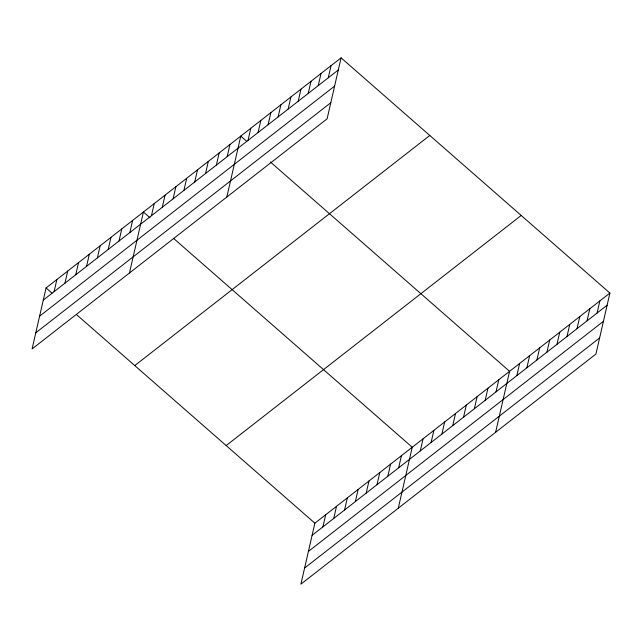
<?xml version="1.0" encoding="UTF-8"?>
<svg xmlns="http://www.w3.org/2000/svg" width="642" height="642" viewBox="0 0 642 642"><rect width="100%" height="100%" fill="white"/><g stroke="black" fill="none" stroke-linecap="round" stroke-linejoin="round"><path stroke-width="0.96" d="M341.087 57.844L46.063 287.961L32.1 348.927L327.123 118.81L341.087 57.844L609.9 293.073L595.937 354.039L300.913 584.156L314.877 523.19L609.9 293.073M54.105 291.653L56.881 279.519M64.922 283.21L67.699 271.084M75.74 274.776L78.517 262.65M86.558 266.334L89.334 254.208M97.375 257.899L100.152 245.774M108.193 249.465L110.97 237.331M119.011 241.023L121.787 228.897M129.828 232.589L132.605 220.463M129.459 272.986L143.423 212.02L150.076 217.847M151.464 215.712L154.24 203.586M162.282 207.278L165.058 195.144M173.099 198.835L175.876 186.71M183.917 190.401L186.694 178.275M194.735 181.959L197.511 169.833M205.552 173.525L208.329 161.399M216.37 165.09L219.147 152.957M227.188 156.648L229.964 144.522M226.819 197.046L240.782 136.088L246.697 141.264M248.029 140.389L250.813 128.264M258.06 132.565L260.845 120.439M268.091 124.741L270.868 112.615M278.122 116.916L280.899 104.79M288.154 109.092L290.93 96.966M298.185 101.267L300.962 89.142M308.216 93.443L310.993 81.317M318.247 85.619L321.024 73.493M328.279 77.794L331.055 65.669M322.918 526.881L325.695 514.756M333.736 518.439L336.512 506.313M344.553 510.005L347.33 497.879M355.371 501.571L358.148 489.437M366.189 493.128L368.965 481.002M377.006 484.694L379.783 472.568M387.824 476.252L390.601 464.126M398.642 467.817L401.419 455.692M398.273 508.215L412.236 447.249L173.733 238.543M420.277 450.941L423.054 438.815M431.087 442.507L433.872 430.381M441.905 434.064L444.689 421.938M452.722 425.63L455.507 413.504M463.54 417.196L466.325 405.062M474.358 408.753L477.142 396.628M485.175 400.319L487.96 388.193M495.993 391.877L498.778 379.751M495.632 432.275L509.587 371.317L270.346 161.961M516.842 375.618L519.619 363.492M526.873 367.794L529.65 355.668M536.905 359.969L539.681 347.844M546.936 352.145L549.712 340.019M556.967 344.321L559.744 332.195M566.998 336.496L569.775 324.37M577.03 328.672L579.806 316.546M587.061 320.848L589.837 308.722M597.092 313.031L599.869 300.897M43.287 300.087L338.31 69.97M39.595 316.201L334.618 86.092M35.791 332.805L330.815 102.696M134.772 365.587L429.795 135.47M226.169 445.564L521.192 215.447M312.1 535.316L607.123 305.207M308.409 551.43L603.432 321.321M304.605 568.034L599.628 337.925M46.063 287.961L51.978 293.137M76.374 314.484L314.877 523.19"/></g></svg>
